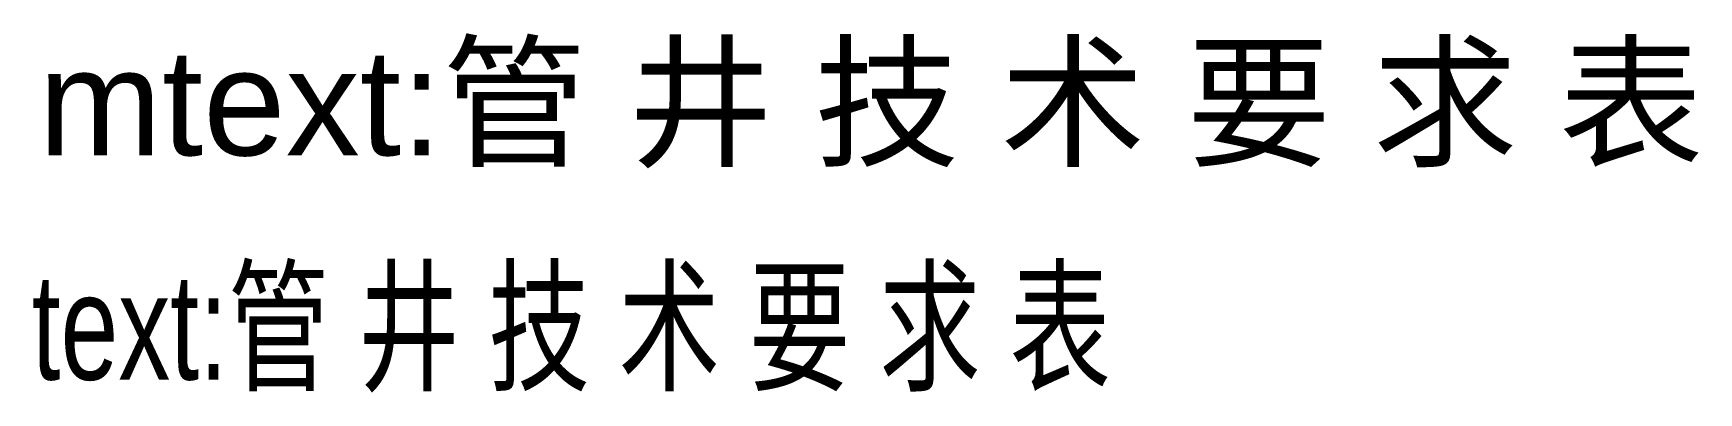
# Model space of a CAD drawing. Header units: millimetres. Extents: x -776 to 5689, y -105 to 1292.
import ezdxf

# ---------------------------------------------------------------- set-up
doc = ezdxf.new("R2010")
doc.units = ezdxf.units.MM
doc.styles.get("Standard").update_dxf_attribs({"font": 'arial.ttf'})

msp = doc.modelspace()

# ---------------------------------------------------------------- texts
at = {"width": 0.7}
msp.add_text('text:管 井 技 术 要 求 表', height=412.256, dxfattribs=at).set_placement((-782, -54.4))
at = {"insert": (-756.2, 1229.6), "char_height": 412.256, "width": 11313.582, "attachment_point": 1}
msp.add_mtext('mtext:管 井 技 术 要 求 表', dxfattribs=at)

doc.saveas('drawing.dxf')
